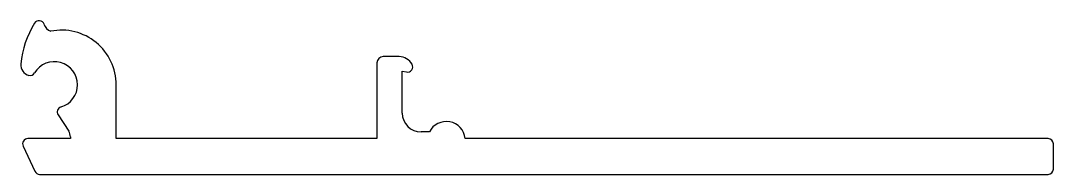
# Model space of a CAD drawing. Extents: x 2504.6 to 2553.7, y 1691.9 to 1699.2.
import ezdxf

# ---------------------------------------------------------------- set-up
doc = ezdxf.new("R2010")
doc.units = 0
doc.layers.get('0').update_dxf_attribs({"linetype": 'CONTINUOUS'})

msp = doc.modelspace()

# ---------------------------------------------------------------- linework, layer by layer
for p, q in [((2521.555, 1697.153), (2521.555, 1693.553)), ((2522.61, 1697.453), (2521.855, 1697.453)), ((2522.755, 1694.769), (2522.755, 1696.764)), ((2522.755, 1696.764), (2522.956, 1696.724)), ((2509.155, 1693.553), (2509.155, 1696.114)), ((2506.395, 1694.686), (2506.898, 1693.904)), ((2524.049, 1693.869), (2523.655, 1693.869)), ((2504.73, 1693.197), (2505.29, 1691.997)), ((2506.978, 1693.553), (2504.957, 1693.553)), ((2506.978, 1693.633), (2506.978, 1693.553)), ((2521.555, 1693.553), (2509.155, 1693.553)), ((2553.468, 1693.553), (2525.751, 1693.553)), ((2553.718, 1692.103), (2553.718, 1693.303)), ((2505.516, 1691.853), (2553.468, 1691.853))]:
    msp.add_line(p, q)
for centre, radius, start, end in [((2509.181, 1696.645), 4.588, 148.4363, 174.2772), ((2505.485, 1698.916), 0.25, 17.4455, 148.4363), ((2506.197, 1699.14), 0.497, 197.4455, 252.8503), ((2506.555, 1696.114), 2.6, 0, 101.1798), ((2505.113, 1697.053), 0.5, 174.2772, 257.8966), ((2506.219, 1696.114), 1.1, 0, 149.0546), ((2521.855, 1697.153), 0.3, 90, 180), ((2522.61, 1696.753), 0.7, 28.6849, 90), ((2523.005, 1696.969), 0.25, 258.6901, 28.6849), ((2505.061, 1696.809), 0.25, 257.8966, 329.0546), ((2506.219, 1696.114), 1.1, 286.64, 360), ((2506.605, 1694.821), 0.25, 106.64, 212.7734), ((2523.655, 1694.769), 0.9, 180, 270), ((2524.855, 1693.469), 0.9, 5.386, 153.6126), ((2506.478, 1693.633), 0.5, 0, 32.7734), ((2504.957, 1693.303), 0.25, 90, 205), ((2553.468, 1693.303), 0.25, 0, 90), ((2505.516, 1692.103), 0.25, 205, 270), ((2553.468, 1692.103), 0.25, 270, 0)]:
    msp.add_arc(centre, radius, start, end)

doc.saveas('drawing.dxf')
